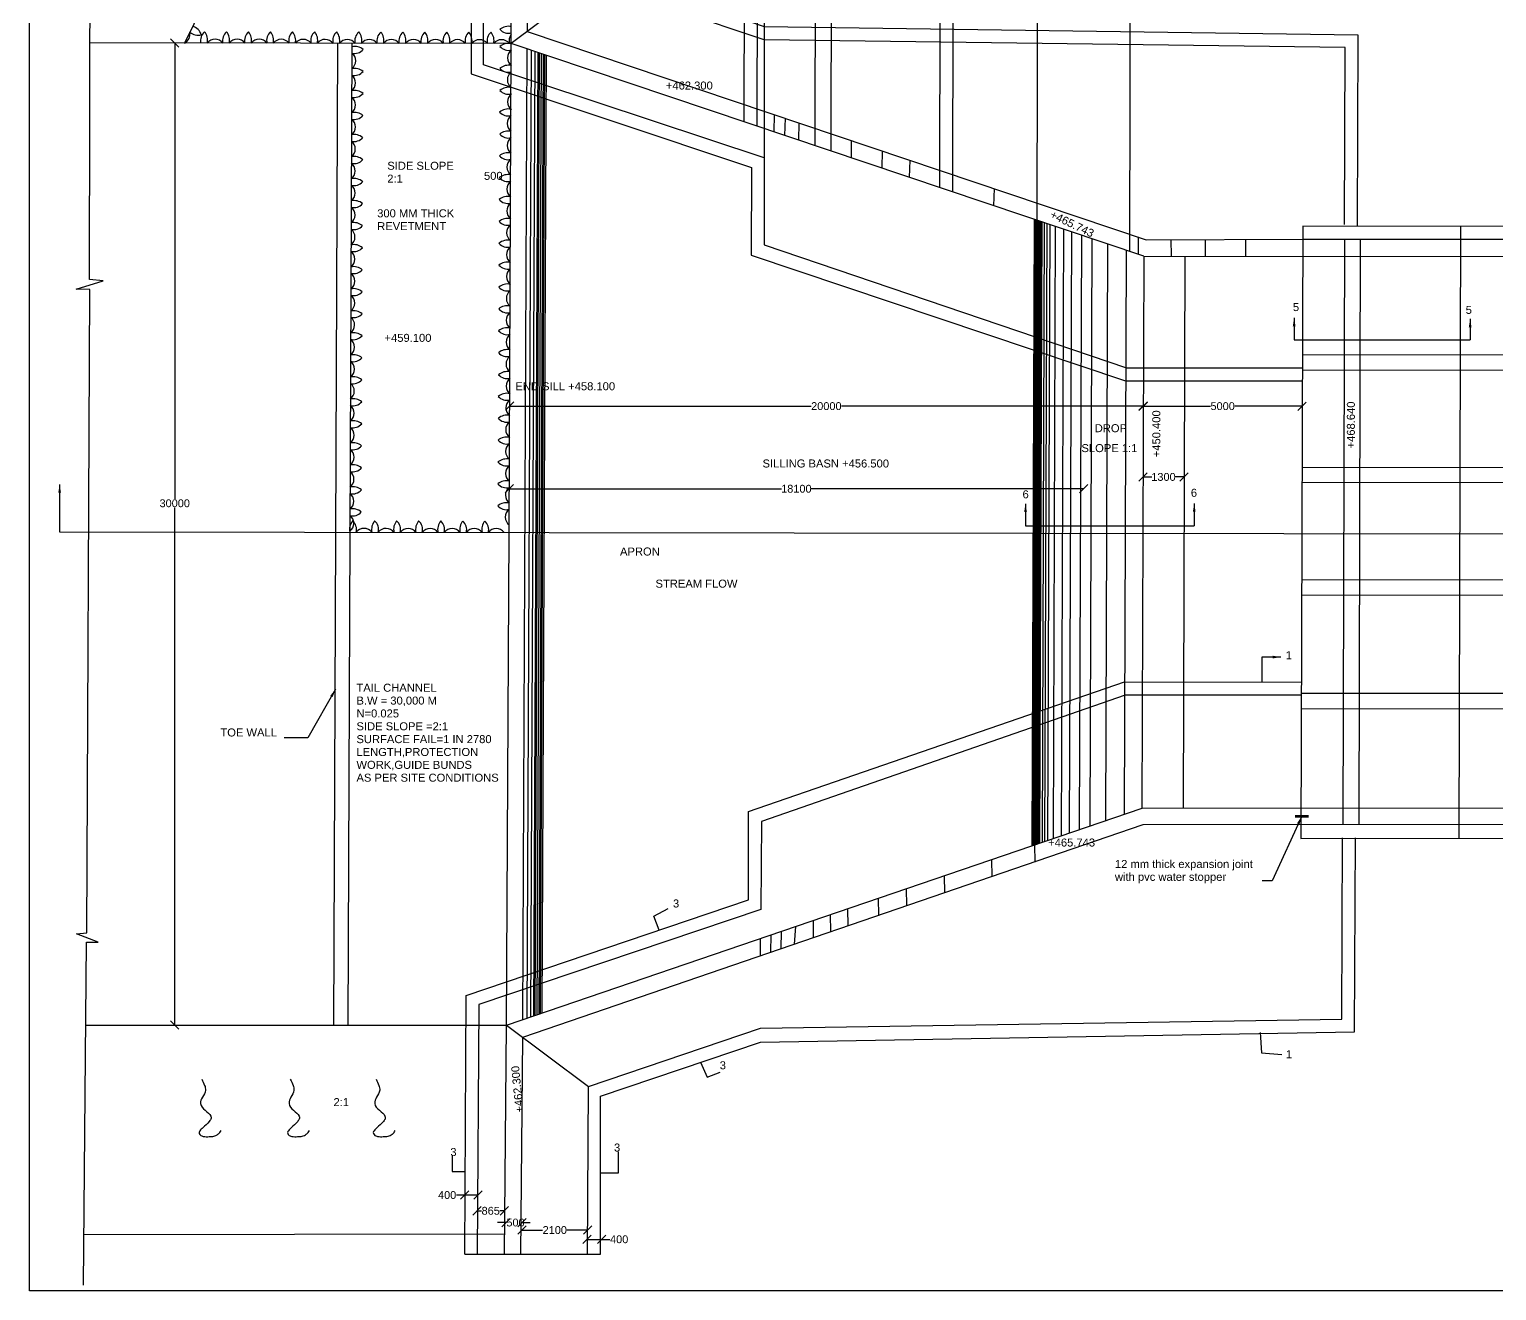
# Model space of a CAD drawing. Header units: metres. Extents: x 19593 to 20495, y 19582 to 20217.
# Drawn here: x 19593.2 to 19874.1, y 19581.8 to 19823.5 of the extents above; entities that cross this region are included whole.
import ezdxf

# ---------------------------------------------------------------- set-up
doc = ezdxf.new("R2010")
doc.units = ezdxf.units.M
doc.header["$MEASUREMENT"] = 0
doc.layers.add('DRAWING', color=2, linetype='Continuous')
doc.layers.add('TEXT', color=255, linetype='Continuous')
doc.styles.get("Standard").update_dxf_attribs({"font": 'arial.ttf'})
doc.dimstyles.get("Standard").update_dxf_attribs({"dimtxt": 1.5, "dimasz": 1.6, "dimexe": 0.18, "dimexo": 0.0625, "dimgap": 0.09, "dimtad": 0, "dimtih": 1, "dimtoh": 1, "dimdec": 4, "dimzin": 0, "dimdsep": 46, "dimtxsty": 'Standard', "dimblk": 'OBLIQUE', "dimcen": 0.09, "dimse1": 1, "dimse2": 1, "dimadec": 0, "dimazin": 0, "dimtfac": 1, "dimtdec": 4, "dimtofl": 0, "dimtmove": 0, "dimatfit": 3, "dimfxl": 1, "dimtolj": 1, "dimtzin": 0, "dimarcsym": 0})

# ---------------------------------------------------------------- blocks, each defined once
blk = doc.blocks.new('_Oblique')
at = {"color": 0, "linetype": 'ByBlock', "lineweight": -2}
blk.add_line((-0.5, -0.5), (0.5, 0.5), dxfattribs=at)
blk = doc.blocks.new('*D91')
at = {"layer": 'Defpoints', "color": 0, "transparency": 16777216}
for p in [(19620.53, 19820.83), (19621, 19820.83), (19620.19, 19632.72)]:
    blk.add_point(p, dxfattribs=at)
at = {"layer": 'DRAWING', "color": 0, "lineweight": -2, "transparency": 16777216}
for p, q in [((19621, 19820.83), (19621, 19733.51)), ((19621, 19632.72), (19621, 19731.8))]:
    blk.add_line(p, q, dxfattribs=at)
at = {"layer": 'DRAWING', "color": 0, "lineweight": -2, "transparency": 16777216, "xscale": 1.6, "yscale": 1.6, "zscale": 1.6}
for p, rotation in [((19621, 19820.83), 90), ((19621, 19632.72), 270)]:
    blk.add_blockref('_Oblique', p, dxfattribs=dict(at, rotation=rotation))
at = {"layer": 'DRAWING', "color": 0, "transparency": 16777216, "insert": (19621, 19732.66), "char_height": 1.5, "attachment_point": 5}
blk.add_mtext('\\A1;30000', dxfattribs=at)
blk = doc.blocks.new('*D92')
at = {"layer": 'Defpoints', "color": 0, "transparency": 16777216}
for p in [(19685.05, 19735.51), (19685.05, 19735.45), (19795.02, 19735.54)]:
    blk.add_point(p, dxfattribs=at)
at = {"layer": 'DRAWING', "color": 0, "lineweight": -2, "transparency": 16777216}
for p, q in [((19685.05, 19735.45), (19737.19, 19735.45)), ((19795.02, 19735.45), (19742.87, 19735.45))]:
    blk.add_line(p, q, dxfattribs=at)
at = {"layer": 'DRAWING', "color": 0, "lineweight": -2, "transparency": 16777216, "xscale": 1.6, "yscale": 1.6, "zscale": 1.6, "rotation": 180}
blk.add_blockref('_Oblique', (19685.05, 19735.45), dxfattribs=at)
at = {"layer": 'DRAWING', "color": 0, "lineweight": -2, "transparency": 16777216, "xscale": 1.6, "yscale": 1.6, "zscale": 1.6}
blk.add_blockref('_Oblique', (19795.02, 19735.45), dxfattribs=at)
at = {"layer": 'DRAWING', "color": 0, "transparency": 16777216, "insert": (19740.03, 19735.45), "char_height": 1.5, "attachment_point": 5}
blk.add_mtext('\\A1;18100', dxfattribs=at)
blk = doc.blocks.new('*D93')
at = {"layer": 'Defpoints', "color": 0, "transparency": 16777216}
for p in [(19685.12, 19751.11), (19806.43, 19751.28), (19806.43, 19751.26)]:
    blk.add_point(p, dxfattribs=at)
at = {"layer": 'DRAWING', "color": 0, "lineweight": -2, "transparency": 16777216}
for p, q in [((19685.12, 19751.28), (19742.85, 19751.28)), ((19806.43, 19751.28), (19748.7, 19751.28))]:
    blk.add_line(p, q, dxfattribs=at)
at = {"layer": 'DRAWING', "color": 0, "lineweight": -2, "transparency": 16777216, "xscale": 1.6, "yscale": 1.6, "zscale": 1.6, "rotation": 180}
blk.add_blockref('_Oblique', (19685.12, 19751.28), dxfattribs=at)
at = {"layer": 'DRAWING', "color": 0, "lineweight": -2, "transparency": 16777216, "xscale": 1.6, "yscale": 1.6, "zscale": 1.6}
blk.add_blockref('_Oblique', (19806.43, 19751.28), dxfattribs=at)
at = {"layer": 'DRAWING', "color": 0, "transparency": 16777216, "insert": (19745.77, 19751.28), "char_height": 1.5, "attachment_point": 5}
blk.add_mtext('\\A1;20000', dxfattribs=at)
blk = doc.blocks.new('*D94')
at = {"layer": 'Defpoints', "color": 0, "transparency": 16777216}
for p in [(19806.43, 19751.28), (19836.87, 19751.27), (19836.87, 19751.19)]:
    blk.add_point(p, dxfattribs=at)
at = {"layer": 'DRAWING', "color": 0, "lineweight": -2, "transparency": 16777216}
for p, q in [((19806.43, 19751.27), (19819.32, 19751.27)), ((19836.87, 19751.27), (19823.98, 19751.27))]:
    blk.add_line(p, q, dxfattribs=at)
at = {"layer": 'DRAWING', "color": 0, "lineweight": -2, "transparency": 16777216, "xscale": 1.6, "yscale": 1.6, "zscale": 1.6, "rotation": 180}
blk.add_blockref('_Oblique', (19806.43, 19751.27), dxfattribs=at)
at = {"layer": 'DRAWING', "color": 0, "lineweight": -2, "transparency": 16777216, "xscale": 1.6, "yscale": 1.6, "zscale": 1.6}
blk.add_blockref('_Oblique', (19836.87, 19751.27), dxfattribs=at)
at = {"layer": 'DRAWING', "color": 0, "transparency": 16777216, "insert": (19821.65, 19751.27), "char_height": 1.5, "attachment_point": 5}
blk.add_mtext('\\A1;5000', dxfattribs=at)
blk = doc.blocks.new('*D95')
at = {"layer": 'Defpoints', "color": 0, "transparency": 16777216}
for p in [(19806.38, 19737.73), (19814.26, 19737.71), (19814.26, 19737.71)]:
    blk.add_point(p, dxfattribs=at)
at = {"layer": 'DRAWING', "color": 0, "lineweight": -2, "transparency": 16777216}
for p, q in [((19806.38, 19737.71), (19808.06, 19737.71)), ((19814.26, 19737.71), (19812.58, 19737.71))]:
    blk.add_line(p, q, dxfattribs=at)
at = {"layer": 'DRAWING', "color": 0, "lineweight": -2, "transparency": 16777216, "xscale": 1.6, "yscale": 1.6, "zscale": 1.6, "rotation": 180}
blk.add_blockref('_Oblique', (19806.38, 19737.71), dxfattribs=at)
at = {"layer": 'DRAWING', "color": 0, "lineweight": -2, "transparency": 16777216, "xscale": 1.6, "yscale": 1.6, "zscale": 1.6}
blk.add_blockref('_Oblique', (19814.26, 19737.71), dxfattribs=at)
at = {"layer": 'DRAWING', "color": 0, "transparency": 16777216, "insert": (19810.32, 19737.71), "char_height": 1.5, "attachment_point": 5}
blk.add_mtext('\\A1;1300', dxfattribs=at)
blk = doc.blocks.new('*D123')
at = {"layer": 'Defpoints', "color": 0, "transparency": 16777216}
for p in [(19679.07, 19600.15), (19676.54, 19598.85), (19679.07, 19598.85)]:
    blk.add_point(p, dxfattribs=at)
at = {"layer": 'DRAWING', "color": 0, "lineweight": -2, "transparency": 16777216}
for p, q in [((19676.54, 19600.15), (19674.94, 19600.15)), ((19679.07, 19600.15), (19676.54, 19600.15))]:
    blk.add_line(p, q, dxfattribs=at)
at = {"layer": 'DRAWING', "color": 0, "lineweight": -2, "transparency": 16777216, "xscale": 1.6, "yscale": 1.6, "zscale": 1.6, "rotation": 180}
blk.add_blockref('_Oblique', (19676.54, 19600.15), dxfattribs=at)
at = {"layer": 'DRAWING', "color": 0, "lineweight": -2, "transparency": 16777216, "xscale": 1.6, "yscale": 1.6, "zscale": 1.6}
blk.add_blockref('_Oblique', (19679.07, 19600.15), dxfattribs=at)
at = {"layer": 'DRAWING', "color": 0, "transparency": 16777216, "insert": (19673.16, 19600.15), "char_height": 1.5, "attachment_point": 5}
blk.add_mtext('\\A1;400', dxfattribs=at)
blk = doc.blocks.new('*D124')
at = {"layer": 'Defpoints', "color": 0, "transparency": 16777216}
for p in [(19684.13, 19597.13), (19678.87, 19596.18), (19684.13, 19596.18)]:
    blk.add_point(p, dxfattribs=at)
at = {"layer": 'DRAWING', "color": 0, "lineweight": -2, "transparency": 16777216}
for p, q in [((19678.87, 19597.13), (19679.75, 19597.13)), ((19684.13, 19597.13), (19683.25, 19597.13))]:
    blk.add_line(p, q, dxfattribs=at)
at = {"layer": 'DRAWING', "color": 0, "lineweight": -2, "transparency": 16777216, "xscale": 1.6, "yscale": 1.6, "zscale": 1.6, "rotation": 180}
blk.add_blockref('_Oblique', (19678.87, 19597.13), dxfattribs=at)
at = {"layer": 'DRAWING', "color": 0, "lineweight": -2, "transparency": 16777216, "xscale": 1.6, "yscale": 1.6, "zscale": 1.6}
blk.add_blockref('_Oblique', (19684.13, 19597.13), dxfattribs=at)
at = {"layer": 'DRAWING', "color": 0, "transparency": 16777216, "insert": (19681.5, 19597.13), "char_height": 1.5, "attachment_point": 5}
blk.add_mtext('\\A1;865', dxfattribs=at)
blk = doc.blocks.new('*D125')
at = {"layer": 'Defpoints', "color": 0, "transparency": 16777216}
for p in [(19684.41, 19595.08), (19687.48, 19595.08), (19687.48, 19594.88)]:
    blk.add_point(p, dxfattribs=at)
at = {"layer": 'DRAWING', "color": 0, "lineweight": -2, "transparency": 16777216}
for p, q in [((19684.41, 19594.88), (19682.81, 19594.88)), ((19687.48, 19594.88), (19689.08, 19594.88))]:
    blk.add_line(p, q, dxfattribs=at)
at = {"layer": 'DRAWING', "color": 0, "lineweight": -2, "transparency": 16777216, "xscale": 1.6, "yscale": 1.6, "zscale": 1.6}
blk.add_blockref('_Oblique', (19684.41, 19594.88), dxfattribs=at)
at = {"layer": 'DRAWING', "color": 0, "lineweight": -2, "transparency": 16777216, "xscale": 1.6, "yscale": 1.6, "zscale": 1.6, "rotation": 180}
blk.add_blockref('_Oblique', (19687.48, 19594.88), dxfattribs=at)
at = {"layer": 'DRAWING', "color": 0, "transparency": 16777216, "insert": (19686.25, 19594.88), "char_height": 1.5, "attachment_point": 5}
blk.add_mtext('\\A1;500', dxfattribs=at)
blk = doc.blocks.new('*D126')
at = {"layer": 'Defpoints', "color": 0, "transparency": 16777216}
for p in [(19687.48, 19592.63), (19700.06, 19593.44), (19700.06, 19592.63)]:
    blk.add_point(p, dxfattribs=at)
at = {"layer": 'DRAWING', "color": 0, "lineweight": -2, "transparency": 16777216}
for p, q in [((19687.48, 19593.44), (19691.43, 19593.44)), ((19700.06, 19593.44), (19696.11, 19593.44))]:
    blk.add_line(p, q, dxfattribs=at)
at = {"layer": 'DRAWING', "color": 0, "lineweight": -2, "transparency": 16777216, "xscale": 1.6, "yscale": 1.6, "zscale": 1.6, "rotation": 180}
blk.add_blockref('_Oblique', (19687.48, 19593.44), dxfattribs=at)
at = {"layer": 'DRAWING', "color": 0, "lineweight": -2, "transparency": 16777216, "xscale": 1.6, "yscale": 1.6, "zscale": 1.6}
blk.add_blockref('_Oblique', (19700.06, 19593.44), dxfattribs=at)
at = {"layer": 'DRAWING', "color": 0, "transparency": 16777216, "insert": (19693.77, 19593.44), "char_height": 1.5, "attachment_point": 5}
blk.add_mtext('\\A1;2100', dxfattribs=at)
blk = doc.blocks.new('*D127')
at = {"layer": 'Defpoints', "color": 0, "transparency": 16777216}
for p in [(19699.92, 19591.67), (19702.72, 19591.67), (19702.72, 19591.67)]:
    blk.add_point(p, dxfattribs=at)
at = {"layer": 'DRAWING', "color": 0, "lineweight": -2, "transparency": 16777216}
for p, q in [((19699.92, 19591.67), (19702.72, 19591.67)), ((19702.72, 19591.67), (19704.32, 19591.67))]:
    blk.add_line(p, q, dxfattribs=at)
at = {"layer": 'DRAWING', "color": 0, "lineweight": -2, "transparency": 16777216, "xscale": 1.6, "yscale": 1.6, "zscale": 1.6, "rotation": 180}
blk.add_blockref('_Oblique', (19699.92, 19591.67), dxfattribs=at)
at = {"layer": 'DRAWING', "color": 0, "lineweight": -2, "transparency": 16777216, "xscale": 1.6, "yscale": 1.6, "zscale": 1.6}
blk.add_blockref('_Oblique', (19702.72, 19591.67), dxfattribs=at)
at = {"layer": 'DRAWING', "color": 0, "transparency": 16777216, "insert": (19706.1, 19591.67), "char_height": 1.5, "attachment_point": 5}
blk.add_mtext('\\A1;400', dxfattribs=at)

msp = doc.modelspace()

# ---------------------------------------------------------------- linework, layer by layer
at = {"layer": 'DRAWING'}
msp.add_lwpolyline([(19593.16253, 20216.99396), (20495.05055, 20216.99396), (20495.05055, 19581.83765), (19593.16253, 19581.83765)], close=True, dxfattribs=at)
at = {"layer": 'DRAWING', "color": 0}
for points in [[(19603.54342, 19582.91293), (19604.11326, 19648.58879), (19606.31054, 19648.58879), (19602.19064, 19650.21024), (19604.13823, 19650.35991), (19604.73457, 19773.62085), (19602.12909, 19773.71816), (19607.31571, 19775.29942), (19604.68587, 19775.51837), (19604.9752, 19936.07461), (19970.05054, 19936.39205), (19972.32006, 19932.66711), (19974.49694, 19940.81108), (19977.34542, 19936.41518), (20111.07773, 19936.45492), (20113.41441, 19932.65138), (20115.56979, 19941.0232), (20118.22877, 19936.47505), (20363.81919, 19936.01554), (20362.95536, 19582.12405)], [(19730.26667, 19936.18355), (19729.98107, 19805.7355)], [(19732.7686, 19936.18572), (19732.48115, 19804.89437)], [(19743.84402, 19936.19536), (19743.59041, 19801.15679)], [(19746.89648, 19936.19801), (19746.64094, 19800.13047)], [(19767.7121, 19936.21611), (19767.44338, 19793.13173)], [(19770.18446, 19936.21826), (19769.91418, 19792.30046)], [(19786.38854, 19936.23235), (19786.046, 19786.87309)], [(19803.85405, 19780.88178), (19804.17068, 19936.24781)], [(19806.52875, 19779.9819), (20202.60954, 19779.84418), (20296.45421, 19820.00034), (20297.07102, 19936.14043)], [(19733.86831, 19871.91814), (19733.88764, 19798.82163), (19680.11193, 19816.6774), (19680.05003, 19860.74794), (19604.8397, 19860.88347)], [(19677.72145, 19860.75214), (19677.72145, 19864.53536), (19703.63463, 19864.53536), (19703.63463, 19834.35855), (19733.88097, 19824.03308), (19847.5115, 19822.38767), (19847.43508, 19785.91347)], [(19701.03029, 19832.47379), (19685.44896, 19820.71781), (19685.44896, 19864.53536)], [(19688.29294, 19864.53536), (19688.5037, 19823.02259), (19807.0272, 19783.16538), (19836.95545, 19783.29797), (20202.54788, 19783.28257)], [(19845.00175, 19786.09697), (19845.08373, 19819.95352), (19733.88166, 19821.44141), (19701.03029, 19832.47379), (19701.03029, 19864.53536)], [(19642.44487, 19860.81571), (19622.85301, 19820.83061)], [(19677.72145, 19860.75214), (19677.73212, 19814.96297), (19731.43634, 19797.00318), (19731.39103, 19780.21451), (19803.02959, 19756.10396), (19836.97962, 19756.15321)], [(19685.44896, 19820.71781), (19604.76758, 19820.86321)], [(19652.15393, 19820.77781), (19651.37803, 19632.7203)], [(19654.9123, 19820.77781), (19654.13641, 19632.7203)], [(19684.17203, 19588.84001), (19684.51498, 19632.7203), (19685.0095, 19727.08237), (19685.44896, 19820.71781)], [(19806.52875, 19779.9819), (19685.44896, 19820.71781)], [(19688.41792, 19819.71894), (19687.57661, 19633.76537)], [(19689.23357, 19819.44452), (19688.39477, 19634.04464)], [(19689.94211, 19819.20614), (19689.10548, 19634.28723)], [(19690.51105, 19819.01473), (19689.67617, 19634.48204)], [(19690.78849, 19818.92139), (19689.95446, 19634.57703)], [(19691.16941, 19818.79323), (19690.33655, 19634.70745)], [(19691.51757, 19818.6761), (19690.68578, 19634.82666)], [(19691.78979, 19818.58451), (19690.95883, 19634.91986)], [(19692.14892, 19818.46369), (19691.31907, 19635.04282)], [(19735.77245, 19807.127), (19735.73345, 19803.80017)], [(19737.8811, 19806.4179), (19737.76785, 19803.11572)], [(19740.51598, 19805.53184), (19740.45725, 19802.2109)], [(19750.54266, 19802.16006), (19750.51347, 19798.8276)], [(19733.88764, 19798.82163), (19733.88764, 19782.17823), (19803.25475, 19758.64165), (19837.04249, 19758.64165)], [(19756.43386, 19800.17896), (19756.38244, 19796.85306)], [(19761.7353, 19798.39619), (19761.64795, 19795.08153)], [(19777.87324, 19792.9693), (19777.79016, 19789.65067)], [(19785.56402, 19787.03525), (19785.13294, 19667.06545)], [(19785.72398, 19786.98143), (19785.2933, 19667.12019)], [(19785.84405, 19786.94103), (19785.41366, 19667.16127)], [(19786.046, 19786.87309), (19785.6161, 19667.23037)], [(19786.17895, 19786.82836), (19785.74937, 19667.27586)], [(19786.30919, 19786.78454), (19785.87993, 19667.32043)], [(19786.45236, 19786.73637), (19786.02345, 19667.36942)], [(19786.65168, 19786.66932), (19786.22326, 19667.43762)], [(19786.81018, 19786.61599), (19786.38214, 19667.49185)], [(19787.00705, 19786.54976), (19786.57949, 19667.55922)], [(19787.50594, 19786.38191), (19787.0796, 19667.72992)], [(19787.96702, 19786.22679), (19787.5418, 19667.8877)], [(19788.54342, 19786.03286), (19788.11961, 19668.08492)], [(19789.60222, 19785.67664), (19789.18099, 19668.44722)], [(19791.16193, 19785.15189), (19790.74451, 19668.98091)], [(19836.97624, 19785.7405), (19836.62718, 19668.47469), (20202.42462, 19668.62085), (20202.54719, 19785.58246), (19836.97624, 19785.7405)], [(19867.16909, 19785.72745), (19866.90412, 19668.48679)], [(19792.70051, 19784.63426), (19792.28683, 19669.50737)], [(19794.59492, 19783.99691), (19794.18586, 19670.15559)], [(19796.61679, 19783.31667), (19796.21266, 19670.84742)], [(19799.60992, 19782.30966), (19799.2131, 19671.8716)], [(19805.46613, 19783.69034), (19805.47981, 19780.33481)], [(19811.83699, 19779.98006), (19811.82279, 19783.18663)], [(19818.30879, 19783.21536), (19818.30767, 19779.97781)], [(19826.04949, 19783.24966), (19826.04835, 19779.97512)], [(19844.96727, 19783.29764), (19844.68773, 19671.13192)], [(19847.97632, 19783.29871), (19847.69678, 19671.133)], [(19803.18641, 19781.1064), (19802.79831, 19673.09538)], [(19806.52875, 19779.9819), (19806.1488, 19674.23905)], [(19814.37954, 19779.97917), (19814.08822, 19674.28198)], [(19836.90308, 19761.16305), (20202.5212, 19760.77993)], [(19836.89429, 19758.21243), (20202.51241, 19757.82931)], [(19836.83892, 19739.60838), (20202.49861, 19739.22521)], [(19836.83028, 19736.70707), (20202.49557, 19736.32389)], [(19836.7749, 19718.10127), (20202.47607, 19717.71806)], [(19836.76603, 19715.12136), (20202.47295, 19714.73814)], [(19676.53467, 19588.84001), (19676.83358, 19638.39246), (19730.87565, 19656.6878), (19730.87565, 19673.62869), (19802.86151, 19698.46435), (19836.78059, 19698.40677)], [(19836.70877, 19695.88548), (19803.00347, 19695.89322), (19733.35913, 19671.7002), (19733.19576, 19654.82411), (19679.25916, 19636.67269), (19678.87909, 19588.92514)], [(19836.71006, 19696.31828), (20202.4536, 19696.27285)], [(19836.70132, 19693.38296), (20202.45051, 19693.3268)], [(19684.51498, 19632.7203), (19806.2646, 19674.27857), (20107.17726, 19674.40955), (20202.40209, 19674.29929), (20296.29903, 19632.45868), (20296.14965, 19586.09098)], [(19687.29567, 19588.84001), (19687.6336, 19630.38006), (19806.44159, 19671.11821), (20202.01223, 19671.25995), (20293.20577, 19630.33032), (20293.04851, 19586.16548)], [(19700.05193, 19588.84001), (19700.22077, 19620.93455), (19733.13561, 19632.10097), (19844.48557, 19633.85885), (19844.60629, 19668.60066)], [(19733.19256, 19629.41342), (19846.88687, 19631.39945), (19847.07491, 19668.5602)], [(19785.6161, 19667.23037), (19785.66751, 19663.92932)], [(19777.4113, 19664.42973), (19777.46271, 19661.12868)], [(19768.34719, 19661.33576), (19768.3986, 19658.03472)], [(19761.07573, 19658.85371), (19761.12713, 19655.55266)], [(19755.68121, 19657.01233), (19755.73262, 19653.71128)], [(19743.22023, 19652.75888), (19743.27164, 19649.45783)], [(19746.52846, 19653.88812), (19746.57987, 19650.58707)], [(19749.81303, 19655.00927), (19749.86443, 19651.70823)], [(19735.10793, 19649.98981), (19735.08589, 19646.65101)], [(19737.13779, 19650.68268), (19737.05713, 19647.32693)], [(19739.88251, 19651.61957), (19739.62675, 19648.20803)], [(19733.12584, 19649.31324), (19733.10479, 19645.97171)], [(19603.97558, 19632.7203), (19684.51498, 19632.7203), (19700.22077, 19620.93455)], [(19676.53467, 19588.84001), (19702.50644, 19588.84001), (19702.50644, 19619.07958), (19733.19256, 19629.41342)], [(19603.62756, 19592.6108), (19684.22993, 19592.71989)]]:
    msp.add_lwpolyline(points, dxfattribs=at)
at = {"layer": 'DRAWING', "const_width": 0.5}
msp.add_lwpolyline([(19835.47867, 19672.71767), (19838.13108, 19672.71767)], dxfattribs=at)
at = {"layer": 'DRAWING'}
for points in [[(19713.72657, 19650.89498), (19712.74649, 19653.57852), (19715.47919, 19655.02971)], [(19828.85536, 19631.29905), (19829.11002, 19627.37433), (19833.00281, 19627.04727)], [(19721.69275, 19625.60098), (19722.94781, 19622.7147), (19725.45793, 19623.67679)], [(19705.93305, 19608.43483), (19705.93305, 19604.3724), (19702.5006, 19604.3724)], [(19674.11757, 19607.63693), (19674.11757, 19604.67301), (19676.60367, 19604.67301)]]:
    msp.add_lwpolyline(points, dxfattribs=at)
for centre, radius, start, end in [((19622.04813, 19822.50347), 1.87364, 296.7630069, 12.7623971), ((19625.49144, 19824.98123), 2.62123, 231.9395837, 282.7162591), ((19623.94822, 19821.87087), 2.19126, 14.6289793, 77.7792781), ((19628.12754, 19821.34689), 2.19126, 130.6296178, 193.7799166), ((19624.65547, 19821.37041), 2.62123, 347.9402222, 38.7168975), ((19628.71723, 19819.69787), 1.87364, 36.6899697, 143.1035299), ((19632.34785, 19821.33929), 2.19126, 130.6296178, 193.7799166), ((19628.87577, 19821.3628), 2.62123, 347.9402222, 38.7168975), ((19632.93754, 19819.69026), 1.87364, 36.6899697, 143.1035299), ((19636.56816, 19821.33168), 2.19126, 130.6296178, 193.7799166), ((19633.09608, 19821.35519), 2.62123, 347.9402222, 38.7168975), ((19637.15785, 19819.68266), 1.87364, 36.6899697, 143.1035299), ((19640.78847, 19821.32407), 2.19126, 130.6296178, 193.7799166), ((19637.31639, 19821.34759), 2.62123, 347.9402222, 38.7168975), ((19641.37816, 19819.67505), 1.87364, 36.6899697, 143.1035299), ((19645.00878, 19821.31647), 2.19126, 130.6296178, 193.7799166), ((19641.5367, 19821.33998), 2.62123, 347.9402222, 38.7168975), ((19645.59846, 19819.66745), 1.87364, 36.6899697, 143.1035299), ((19649.22908, 19821.30886), 2.19126, 130.6296178, 193.7799166), ((19645.75701, 19821.33238), 2.62123, 347.9402222, 38.7168975), ((19649.81877, 19819.65984), 1.87364, 36.6899697, 143.1035299), ((19653.44939, 19821.30126), 2.19126, 130.6296178, 193.7799166), ((19649.97732, 19821.32477), 2.62123, 347.9402222, 38.7168975), ((19654.03908, 19819.65224), 1.87364, 36.6899697, 143.1035299), ((19657.6697, 19821.29365), 2.19126, 130.6296178, 193.7799166), ((19654.19762, 19821.31717), 2.62123, 347.9402222, 38.7168975), ((19658.25939, 19819.64463), 1.87364, 36.6899697, 143.1035299), ((19661.89001, 19821.28605), 2.19126, 130.6296178, 193.7799166), ((19658.41793, 19821.30956), 2.62123, 347.9402222, 38.7168975), ((19662.4797, 19819.63703), 1.87364, 36.6899697, 143.1035299), ((19666.11032, 19821.27844), 2.19126, 130.6296178, 193.7799166), ((19662.63824, 19821.30196), 2.62123, 347.9402222, 38.7168975), ((19666.70001, 19819.62942), 1.87364, 36.6899697, 143.1035299), ((19670.33062, 19821.27084), 2.19126, 130.6296178, 193.7799166), ((19666.85855, 19821.29435), 2.62123, 347.9402222, 38.7168975), ((19670.92031, 19819.62182), 1.87364, 36.6899697, 143.1035299), ((19674.55093, 19821.26323), 2.19126, 130.6296178, 193.7799166), ((19671.07886, 19821.28675), 2.62123, 347.9402222, 38.7168975), ((19675.14062, 19819.61421), 1.87364, 36.6899697, 143.1035299), ((19678.77124, 19821.25563), 2.19126, 130.6296178, 193.7799166), ((19675.29916, 19821.27914), 2.62123, 347.9402222, 38.7168975), ((19679.36093, 19819.60661), 1.87364, 36.6899697, 143.1035299), ((19682.99155, 19821.24802), 2.19126, 130.6296178, 193.7799166), ((19679.51947, 19821.27154), 2.62123, 347.9402222, 38.7168975), ((19683.58124, 19819.599), 1.87364, 36.6899697, 143.1035299), ((19684.90593, 19821.42021), 2.62123, 78.0435226, 128.820198), ((19684.92318, 19824.89232), 2.19126, 220.7329182, 283.883217), ((19687.21186, 19821.24042), 2.19126, 143.5632449, 193.7799166), ((19653.77453, 19817.41887), 1.87364, 306.5202971, 52.9338573), ((19655.43974, 19821.03864), 2.19126, 255.8439104, 318.9942092), ((19655.44046, 19817.56648), 2.62123, 50.9069294, 101.6836048), ((19684.91814, 19818.15089), 2.62123, 78.3163952, 129.0930706), ((19684.91886, 19821.62305), 2.19126, 221.0057908, 284.1560896), ((19686.58408, 19818.00329), 1.87364, 127.0661427, 233.4797029), ((19655.42036, 19813.34622), 2.62123, 50.9069294, 101.6836048), ((19684.89848, 19813.96091), 2.62123, 78.3163952, 129.0930706), ((19684.8992, 19817.43306), 2.19126, 221.0057908, 284.1560896), ((19653.75442, 19813.19861), 1.87364, 306.5202971, 52.9338573), ((19655.41964, 19816.81837), 2.19126, 255.8439104, 318.9942092), ((19686.56442, 19813.8133), 1.87364, 127.0661427, 233.4797029), ((19653.73972, 19808.98235), 1.87364, 306.5202971, 52.9338573), ((19655.40494, 19812.60212), 2.19126, 255.8439104, 318.9942092), ((19655.40566, 19809.12996), 2.62123, 50.9069294, 101.6836048), ((19684.91858, 19809.74064), 2.62123, 78.3163952, 129.0930706), ((19684.9193, 19813.21279), 2.19126, 221.0057908, 284.1560896), ((19686.58452, 19809.59303), 1.87364, 127.0661427, 233.4797029), ((19655.38825, 19804.9117), 2.62123, 50.9069294, 101.6836048), ((19684.85916, 19805.58265), 2.62123, 78.3163952, 129.0930706), ((19684.85988, 19809.05481), 2.19126, 221.0057908, 284.1560896), ((19653.72232, 19804.76409), 1.87364, 306.5202971, 52.9338573), ((19655.38753, 19808.38385), 2.19126, 255.8439104, 318.9942092), ((19686.52509, 19805.43504), 1.87364, 127.0661427, 233.4797029), ((19653.70221, 19800.54382), 1.87364, 306.5202971, 52.9338573), ((19655.36743, 19804.16358), 2.19126, 255.8439104, 318.9942092), ((19655.36815, 19800.69143), 2.62123, 50.9069294, 101.6836048), ((19684.87926, 19801.36238), 2.62123, 78.3163952, 129.0930706), ((19684.87998, 19804.83454), 2.19126, 221.0057908, 284.1560896), ((19686.5452, 19801.21478), 1.87364, 127.0661427, 233.4797029), ((19655.35344, 19796.47517), 2.62123, 50.9069294, 101.6836048), ((19684.81984, 19797.2044), 2.62123, 78.3163952, 129.0930706), ((19684.82055, 19800.67655), 2.19126, 221.0057908, 284.1560896), ((19653.68751, 19796.32757), 1.87364, 306.5202971, 52.9338573), ((19655.35272, 19799.94733), 2.19126, 255.8439104, 318.9942092), ((19686.48577, 19797.05679), 1.87364, 127.0661427, 233.4797029), ((19653.6701, 19792.1093), 1.87364, 306.5202971, 52.9338573), ((19655.33532, 19795.72907), 2.19126, 255.8439104, 318.9942092), ((19655.33604, 19792.25691), 2.62123, 50.9069294, 101.6836048), ((19684.80017, 19793.01441), 2.62123, 78.3163952, 129.0930706), ((19684.80089, 19796.48656), 2.19126, 221.0057908, 284.1560896), ((19686.46611, 19792.8668), 1.87364, 127.0661427, 233.4797029), ((19655.31594, 19788.03664), 2.62123, 50.9069294, 101.6836048), ((19684.78051, 19788.82442), 2.62123, 78.3163952, 129.0930706), ((19684.78122, 19792.29657), 2.19126, 221.0057908, 284.1560896), ((19653.65, 19787.88903), 1.87364, 306.5202971, 52.9338573), ((19655.31522, 19791.5088), 2.19126, 255.8439104, 318.9942092), ((19686.44644, 19788.67681), 1.87364, 127.0661427, 233.4797029), ((19653.6353, 19783.67278), 1.87364, 306.5202971, 52.9338573), ((19655.30051, 19787.29254), 2.19126, 255.8439104, 318.9942092), ((19655.30123, 19783.82039), 2.62123, 50.9069294, 101.6836048), ((19684.76084, 19784.63443), 2.62123, 78.3163952, 129.0930706), ((19684.76156, 19788.10658), 2.19126, 221.0057908, 284.1560896), ((19686.42678, 19784.48682), 1.87364, 127.0661427, 233.4797029), ((19655.28383, 19779.60212), 2.62123, 50.9069294, 101.6836048), ((19684.74118, 19780.44444), 2.62123, 78.3163952, 129.0930706), ((19684.74189, 19783.9166), 2.19126, 221.0057908, 284.1560896), ((19653.61789, 19779.45452), 1.87364, 306.5202971, 52.9338573), ((19655.28311, 19783.07428), 2.19126, 255.8439104, 318.9942092), ((19686.40711, 19780.29683), 1.87364, 127.0661427, 233.4797029), ((19653.60049, 19775.23625), 1.87364, 306.5202971, 52.9338573), ((19655.26571, 19778.85601), 2.19126, 255.8439104, 318.9942092), ((19655.26642, 19775.38386), 2.62123, 50.9069294, 101.6836048), ((19684.72151, 19776.25445), 2.62123, 78.3163952, 129.0930706), ((19684.72223, 19779.72661), 2.19126, 221.0057908, 284.1560896), ((19686.38745, 19776.10684), 1.87364, 127.0661427, 233.4797029), ((19655.24902, 19771.16559), 2.62123, 50.9069294, 101.6836048), ((19684.70185, 19772.06446), 2.62123, 78.3163952, 129.0930706), ((19684.70256, 19775.53662), 2.19126, 221.0057908, 284.1560896), ((19653.58308, 19771.01799), 1.87364, 306.5202971, 52.9338573), ((19655.2483, 19774.63775), 2.19126, 255.8439104, 318.9942092), ((19686.36778, 19771.91685), 1.87364, 127.0661427, 233.4797029), ((19653.56568, 19766.79972), 1.87364, 306.5202971, 52.9338573), ((19655.2309, 19770.41949), 2.19126, 255.8439104, 318.9942092), ((19655.23162, 19766.94733), 2.62123, 50.9069294, 101.6836048), ((19684.68218, 19767.87447), 2.62123, 78.3163952, 129.0930706), ((19684.6829, 19771.34663), 2.19126, 221.0057908, 284.1560896), ((19686.34812, 19767.72687), 1.87364, 127.0661427, 233.4797029), ((19655.21421, 19762.72906), 2.62123, 50.9069294, 101.6836048), ((19684.66252, 19763.68448), 2.62123, 78.3163952, 129.0930706), ((19684.66323, 19767.15664), 2.19126, 221.0057908, 284.1560896), ((19653.54828, 19762.58146), 1.87364, 306.5202971, 52.9338573), ((19655.21349, 19766.20122), 2.19126, 255.8439104, 318.9942092), ((19686.32845, 19763.53688), 1.87364, 127.0661427, 233.4797029), ((19653.52817, 19758.36119), 1.87364, 306.5202971, 52.9338573), ((19655.19339, 19761.98095), 2.19126, 255.8439104, 318.9942092), ((19655.19411, 19758.5088), 2.62123, 50.9069294, 101.6836048), ((19684.64285, 19759.4945), 2.62123, 78.3163952, 129.0930706), ((19684.64357, 19762.96665), 2.19126, 221.0057908, 284.1560896), ((19686.30879, 19759.34689), 1.87364, 127.0661427, 233.4797029), ((19655.17401, 19754.28853), 2.62123, 50.9069294, 101.6836048), ((19684.66295, 19755.27423), 2.62123, 78.3163952, 129.0930706), ((19684.66367, 19758.74638), 2.19126, 221.0057908, 284.1560896), ((19653.50807, 19754.14092), 1.87364, 306.5202971, 52.9338573), ((19655.17329, 19757.76069), 2.19126, 255.8439104, 318.9942092), ((19686.32889, 19755.12662), 1.87364, 127.0661427, 233.4797029), ((19653.48797, 19749.92066), 1.87364, 306.5202971, 52.9338573), ((19655.15318, 19753.54042), 2.19126, 255.8439104, 318.9942092), ((19655.1539, 19750.06826), 2.62123, 50.9069294, 101.6836048), ((19684.60353, 19751.11624), 2.62123, 78.3163952, 129.0930706), ((19684.60425, 19754.5884), 2.19126, 221.0057908, 284.1560896), ((19686.26946, 19750.96863), 1.87364, 127.0661427, 233.4797029), ((19655.1446, 19745.85605), 2.62123, 50.9069294, 101.6836048), ((19684.58386, 19746.92625), 2.62123, 78.3163952, 129.0930706), ((19684.58458, 19750.39841), 2.19126, 221.0057908, 284.1560896), ((19686.2498, 19746.77864), 1.87364, 127.0661427, 233.4797029), ((19653.47866, 19745.70844), 1.87364, 306.5202971, 52.9338573), ((19655.14388, 19749.32821), 2.19126, 255.8439104, 318.9942092), ((19653.46126, 19741.49018), 1.87364, 306.5202971, 52.9338573), ((19655.12647, 19745.10994), 2.19126, 255.8439104, 318.9942092), ((19655.12719, 19741.63779), 2.62123, 50.9069294, 101.6836048), ((19684.5642, 19742.73626), 2.62123, 78.3163952, 129.0930706), ((19684.56492, 19746.20842), 2.19126, 221.0057908, 284.1560896), ((19686.23013, 19742.58865), 1.87364, 127.0661427, 233.4797029), ((19655.10979, 19737.41952), 2.62123, 50.9069294, 101.6836048), ((19684.54453, 19738.54627), 2.62123, 78.3163952, 129.0930706), ((19684.54525, 19742.01843), 2.19126, 221.0057908, 284.1560896), ((19686.21047, 19738.39867), 1.87364, 127.0661427, 233.4797029), ((19653.44385, 19737.27191), 1.87364, 306.5202971, 52.9338573), ((19655.10907, 19740.89168), 2.19126, 255.8439104, 318.9942092), ((19653.42645, 19733.05365), 1.87364, 306.5202971, 52.9338573), ((19655.09167, 19736.67341), 2.19126, 255.8439104, 318.9942092), ((19655.09239, 19733.20126), 2.62123, 50.9069294, 101.6836048), ((19684.52487, 19734.35628), 2.62123, 78.3163952, 129.0930706), ((19684.52559, 19737.82844), 2.19126, 221.0057908, 284.1560896), ((19686.1908, 19734.20868), 1.87364, 127.0661427, 233.4797029), ((19655.07228, 19728.98099), 2.62123, 50.9069294, 101.6836048), ((19684.5052, 19730.1663), 2.62123, 78.3163952, 129.0930706), ((19684.50592, 19733.63845), 2.19126, 221.0057908, 284.1560896), ((19686.17114, 19730.01869), 1.87364, 127.0661427, 233.4797029), ((19657.09159, 19727.66146), 2.62123, 141.0399972, 191.8166726), ((19653.40635, 19728.83338), 1.87364, 306.5202971, 52.9338573), ((19655.07156, 19732.45315), 2.19126, 255.8439104, 318.9942092), ((19653.61944, 19727.65268), 2.19126, 345.9769781, 49.1272769), ((19661.31189, 19727.65116), 2.62123, 141.0399972, 191.8166726), ((19657.83974, 19727.64238), 2.19126, 345.9769781, 49.1272769), ((19665.53219, 19727.64086), 2.62123, 141.0399972, 191.8166726), ((19662.06005, 19727.63208), 2.19126, 345.9769781, 49.1272769), ((19669.74247, 19727.6439), 2.62123, 141.0399972, 191.8166726), ((19666.27033, 19727.63512), 2.19126, 345.9769781, 49.1272769), ((19673.96277, 19727.6336), 2.62123, 141.0399972, 191.8166726), ((19670.49063, 19727.62482), 2.19126, 345.9769781, 49.1272769), ((19678.18308, 19727.6233), 2.62123, 141.0399972, 191.8166726), ((19674.71093, 19727.61452), 2.19126, 345.9769781, 49.1272769), ((19682.40338, 19727.613), 2.62123, 141.0399972, 191.8166726), ((19678.93123, 19727.60422), 2.19126, 345.9769781, 49.1272769), ((19657.24306, 19725.99588), 1.87364, 36.6533648, 143.0669251), ((19661.46336, 19725.98557), 1.87364, 36.6533648, 143.0669251), ((19665.68367, 19725.97527), 1.87364, 36.6533648, 143.0669251), ((19669.89395, 19725.97831), 1.87364, 36.6533648, 143.0669251), ((19674.11425, 19725.96801), 1.87364, 36.6533648, 143.0669251), ((19678.33455, 19725.95771), 1.87364, 36.6533648, 143.0669251), ((19682.55485, 19725.94741), 1.87364, 36.6533648, 143.0669251)]:
    msp.add_arc(centre, radius, start, end, dxfattribs=at)
at = {"layer": 'DRAWING', "color": 0}
for points in [[(19626.19582, 19622.34537), (19626.71731, 19621.16664), (19626.89395, 19620.21683), (19626.29647, 19618.90446), (19625.95023, 19617.69355), (19626.82563, 19616.38827), (19627.90426, 19615.23391), (19627.95023, 19614.85783), (19627.6214, 19614.2742), (19626.37541, 19613.03199), (19625.82245, 19612.46148), (19625.65728, 19612.12096), (19625.81724, 19611.73852), (19626.17023, 19611.47791), (19626.77098, 19611.3461), (19627.8538, 19611.35906), (19628.68489, 19611.49274), (19629.10354, 19611.69887), (19629.63288, 19612.12747), (19629.86297, 19612.50405)], [(19643.12947, 19622.34537), (19643.65095, 19621.16664), (19643.82759, 19620.21683), (19643.23012, 19618.90446), (19642.88388, 19617.69355), (19643.75928, 19616.38827), (19644.83791, 19615.23391), (19644.88388, 19614.85783), (19644.55504, 19614.2742), (19643.30906, 19613.03199), (19642.75609, 19612.46148), (19642.59092, 19612.12096), (19642.75088, 19611.73852), (19643.10387, 19611.47791), (19643.70462, 19611.3461), (19644.78744, 19611.35906), (19645.61853, 19611.49274), (19646.03718, 19611.69887), (19646.56652, 19612.12747), (19646.79661, 19612.50405)], [(19659.54996, 19622.34537), (19660.07144, 19621.16664), (19660.24808, 19620.21683), (19659.65061, 19618.90446), (19659.30437, 19617.69355), (19660.17977, 19616.38827), (19661.2584, 19615.23391), (19661.30437, 19614.85783), (19660.97553, 19614.2742), (19659.72955, 19613.03199), (19659.17658, 19612.46148), (19659.01141, 19612.12096), (19659.17138, 19611.73852), (19659.52437, 19611.47791), (19660.12511, 19611.3461), (19661.20794, 19611.35906), (19662.03903, 19611.49274), (19662.45768, 19611.69887), (19662.98701, 19612.12747), (19663.2171, 19612.50405)]]:
    msp.add_spline(points, degree=3, dxfattribs=at)

# ---------------------------------------------------------------- texts
at = {"layer": 'TEXT'}
for s, height, p in [('+462.300', 1.532424, (19715.03827, 19811.92989)), ('SIDE SLOPE ', 1.5324237, (19661.69969, 19796.56254)), ('500', 1.532424, (19680.21202, 19794.63026)), ('2:1', 1.532424, (19661.69969, 19794.10084)), ('300 MM THICK ', 1.5324237, (19659.76556, 19787.45321)), ('REVETMENT', 1.532424, (19659.76556, 19784.99151)), ('5', 1.53242, (19835.10304, 19769.49251)), ('5', 1.53242, (19868.18912, 19768.95431)), ('+459.100', 1.532424, (19661.16584, 19763.59593)), ('END SILL +458.100', 1.5324237, (19686.22355, 19754.32111)), ('DROP', 1.532424, (19797.16061, 19746.28818)), ('SLOPE 1:1', 1.532424, (19794.61458, 19742.47276)), ('SILLING BASN +456.500', 1.5324237, (19733.55447, 19739.52669)), ('6', 1.53242, (19783.331, 19733.62792)), ('6', 1.53242, (19815.56151, 19733.91697)), ('APRON ', 1.532424, (19706.26183, 19722.66545)), ('STREAM FLOW', 1.5324237, (19713.05781, 19716.51039)), ('1', 1.53242, (19833.72736, 19702.80087)), ('TAIL CHANNEL ', 1.5324237, (19655.79739, 19696.57166)), ('B.W = 30,000 M', 1.5324237, (19655.79739, 19694.10996)), ('N=0.025', 1.532424, (19655.79739, 19691.64826)), ('TOE WALL ', 1.532424, (19629.74423, 19688.00274)), ('SIDE SLOPE =2:1', 1.5324237, (19655.79739, 19689.18655)), ('SURFACE FAIL=1 IN 2780', 1.5324237, (19655.79739, 19686.72485)), ('LENGTH,PROTECTION ', 1.5324237, (19655.79739, 19684.26315)), ('AS PER SITE CONDITIONS', 1.5324237, (19655.79739, 19679.33974)), ('WORK,GUIDE BUNDS', 1.5324237, (19655.79739, 19681.80144)), ('+465.743', 1.532424, (19788.23924, 19666.9157)), ('12 mm thick expansion joint', 1.5324237, (19801.02617, 19662.80633)), ('with pvc water stopper', 1.5324237, (19801.02617, 19660.34463)), ('3', 1.53242, (19716.40228, 19655.24271)), ('1', 1.53242, (19833.75969, 19626.37583)), ('3', 1.53242, (19725.35306, 19624.2466)), ('2:1', 1.532424, (19651.39364, 19617.18799)), ('3', 1.53242, (19673.77352, 19607.63432)), ('3', 1.53242, (19705.11306, 19608.49122))]:
    msp.add_text(s, height=height, dxfattribs=at).set_placement(p)
for s, rotation, p in [('+465.743', 334.2427295, (19788.44827, 19787.46842)), ('+468.640', 90, (19846.96531, 19743.17909)), ('+450.400', 90, (19809.7172, 19741.49)), ('+462.300', 95.6056414, (19687.7985, 19616.0206))]:
    msp.add_text(s, height=1.532424, rotation=rotation, dxfattribs=at).set_placement(p)

# ---------------------------------------------------------------- dimensions: what is measured, and where the dimension line sits
at = {"layer": 'DRAWING'}
dim = msp.add_linear_dim(base=(19620.998, 19820.83481), p1=(19620.18748, 19632.7203), p2=(19620.52647, 19820.83481), angle=90, text='30000', dimstyle='Standard', dxfattribs=at)
dim.commit()
dim.dimension.update_dxf_attribs({"geometry": '*D91', "text_midpoint": (19620.998, 19732.65735), "dimtype": 160})
for base, p1, p2, text, picture, middle in [((19806.42554, 19751.28145), (19685.12226, 19751.10855), (19806.42554, 19751.25804), '20000', '*D93', (19745.7739, 19751.28145)), ((19836.87339, 19751.26722), (19806.42563, 19751.28153), (19836.87339, 19751.1909), '5000', '*D94', (19821.64951, 19751.26722)), ((19814.26304, 19737.71108), (19806.37694, 19737.73281), (19814.26304, 19737.71108), '1300', '*D95', (19810.31999, 19737.71108)), ((19685.04907, 19735.44906), (19795.01937, 19735.53605), (19685.04907, 19735.51385), '18100', '*D92', (19740.03422, 19735.44906)), ((19684.13283, 19597.13158), (19678.86974, 19596.17574), (19684.13283, 19596.17574), '865', '*D124', (19681.50129, 19597.13158)), ((19700.05879, 19593.44476), (19687.48206, 19592.62546), (19700.05879, 19592.62546), '2100', '*D126', (19693.77042, 19593.44476)), ((19702.7245, 19591.66962), (19699.92208, 19591.66962), (19702.7245, 19591.66962), '400', '*D127', (19706.09919, 19591.66962))]:
    dim = msp.add_linear_dim(base=base, p1=p1, p2=p2, text=text, dimstyle='Standard', dxfattribs=at)
    dim.commit()
    dim.dimension.update_dxf_attribs({"geometry": picture, "text_midpoint": middle})
for base, p1, p2, text, picture, middle in [((19679.06798, 19600.1474), (19676.53897, 19598.85019), (19679.06798, 19598.85019), '400', '*D123', (19673.16428, 19600.1474)), ((19687.48206, 19594.87852), (19684.40624, 19595.08334), (19687.48206, 19595.08334), '500', '*D125', (19686.25174, 19594.87852))]:
    dim = msp.add_linear_dim(base=base, p1=p1, p2=p2, text=text, dimstyle='Standard', dxfattribs=at)
    dim.commit()
    dim.dimension.update_dxf_attribs({"geometry": picture, "text_midpoint": middle, "dimtype": 160})

# ---------------------------------------------------------------- leaders
for points in [[(19835.34225, 19768.19265), (19835.34225, 19764.01167), (19869.04638, 19764.01167)], [(19869.04638, 19767.97456), (19869.04638, 19764.01167)], [(19783.90425, 19732.5961), (19783.90425, 19728.33847), (19816.20919, 19728.33847)], [(19816.20919, 19732.6385), (19816.20919, 19728.33847)], [(19832.80164, 19703.20798), (19829.1775, 19703.20798), (19829.16937, 19698.41969)], [(19651.81377, 19697.07175), (19646.46222, 19687.74554), (19641.96463, 19687.74554)], [(19836.80488, 19672.71767), (19831.10608, 19660.35498), (19829.22591, 19660.35498)]]:
    msp.add_leader(points, dimstyle='Standard', override={"dimgap": 0.09, "dimtad": 0}, dxfattribs=at)
at = {"layer": 'DRAWING', "color": 2}
msp.add_leader([(19598.96264, 19736.29536), (19598.96264, 19727.20181), (20366.95748, 19726.13575)], dimstyle='Standard', override={"dimgap": 0.09, "dimtad": 0}, dxfattribs=at)

doc.saveas('drawing.dxf')
